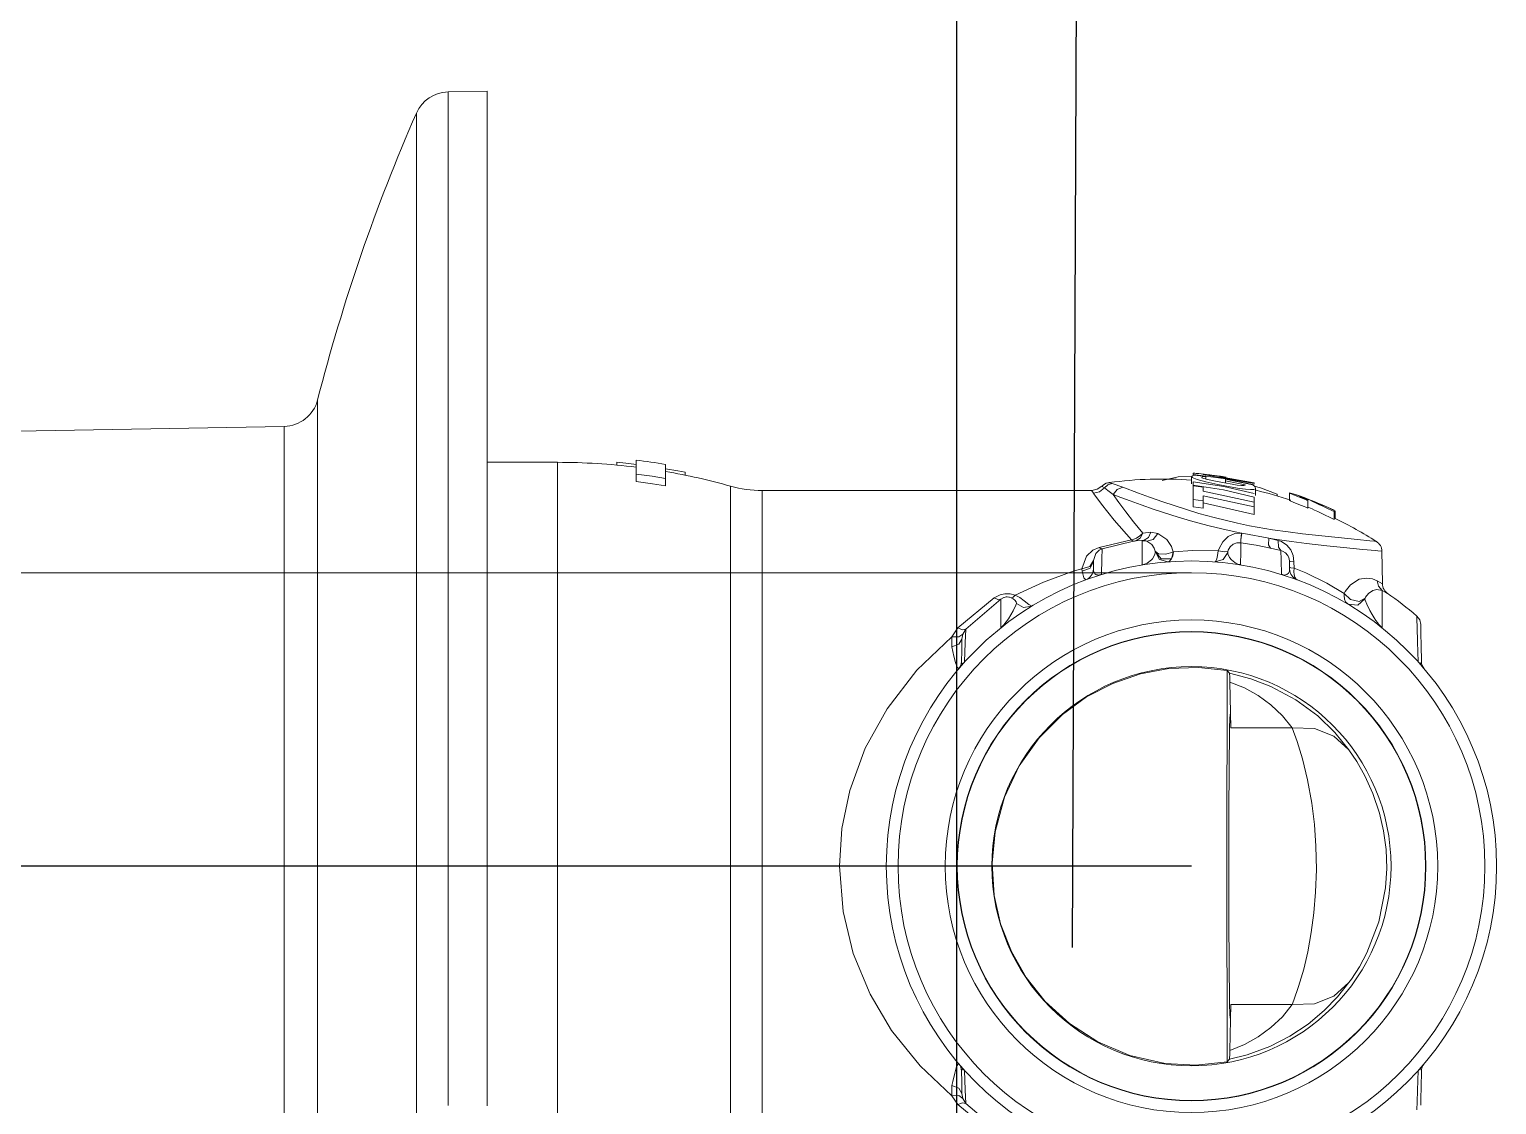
# Model space of a CAD drawing. Header units: millimetres. Extents: x 1573 to 2177, y 1587 to 1932.
# Drawn here: x 1937.59 to 1937.6837, y 1920.0691 to 1920.1378 of the extents above; entities that cross this region are included whole.
import ezdxf

# ---------------------------------------------------------------- set-up
doc = ezdxf.new("R2010")
doc.units = ezdxf.units.MM
doc.header["$LTSCALE"] = 0.03
for name, color, linetype in [('-HIDRO', 8, 'Continuous'), ('AF', 2, 'Continuous'), ('Prumadas_L', 1, 'Continuous')]:
    doc.layers.add(name, color=color, linetype=linetype)
doc.layers.add('TigreCad', color=2, linetype='Continuous', lineweight=13)

# ---------------------------------------------------------------- blocks, each defined once
blk = doc.blocks.new('27952097s')
at = {"layer": 'TigreCad', "linetype": 'Continuous'}
for p, q in [((18.73, 38.652), (18.508, 51.337)), ((-11.009, 38.652), (-9.365, 38.652)), ((-9.365, 38.652), (-7.618, 38.652)), ((-7.618, 38.652), (-5.788, 38.652)), ((-5.788, 38.652), (-3.894, 38.652)), ((-3.894, 38.652), (-1.958, 38.652)), ((-1.958, 38.652), (0, 38.652)), ((0, 38.652), (1.958, 38.652)), ((1.958, 38.652), (3.894, 38.652)), ((3.894, 38.652), (5.788, 38.652)), ((5.788, 38.652), (7.618, 38.652)), ((7.618, 38.652), (9.365, 38.652)), ((9.365, 38.652), (11.009, 38.652)), ((11.009, 38.652), (12.533, 38.652)), ((12.533, 38.652), (13.919, 38.652)), ((13.919, 38.652), (15.153, 38.652)), ((15.153, 38.652), (16.221, 38.652)), ((16.221, 38.652), (17.111, 38.652)), ((17.111, 38.652), (17.813, 38.652)), ((17.813, 38.652), (18.321, 38.652)), ((18.321, 38.652), (18.627, 38.652)), ((18.627, 38.652), (18.73, 38.652)), ((-8.745, 37.225), (-10.504, 37.225)), ((-6.897, 37.225), (-8.745, 37.225)), ((-4.977, 37.225), (-6.897, 37.225)), ((-3.007, 37.225), (-4.977, 37.225)), ((-1.006, 37.225), (-3.007, 37.225)), ((1.006, 37.225), (-1.006, 37.225)), ((3.007, 37.225), (1.006, 37.225)), ((4.977, 37.225), (3.007, 37.225)), ((6.897, 37.225), (4.977, 37.225)), ((8.745, 37.225), (6.897, 37.225)), ((10.504, 37.225), (8.745, 37.225)), ((12.155, 37.225), (10.504, 37.225)), ((13.681, 37.225), (12.155, 37.225)), ((15.067, 37.225), (13.681, 37.225)), ((16.298, 37.225), (15.067, 37.225)), ((17.362, 37.225), (16.298, 37.225)), ((18.248, 37.225), (17.362, 37.225)), ((18.947, 37.225), (18.248, 37.225)), ((19.451, 37.225), (18.947, 37.225)), ((19.755, 37.225), (19.451, 37.225)), ((19.857, 37.225), (19.755, 37.225)), ((-11.373, 33.018), (-8.923, 33.018)), ((-8.923, 33.018), (-6.415, 33.018)), ((-6.415, 33.018), (-3.866, 33.018)), ((-3.866, 33.018), (-1.291, 33.018)), ((-1.291, 33.018), (1.291, 33.018)), ((1.291, 33.018), (3.866, 33.018)), ((3.866, 33.018), (6.415, 33.018)), ((6.415, 33.018), (8.923, 33.018)), ((8.923, 33.018), (11.373, 33.018)), ((11.373, 33.018), (13.749, 33.018)), ((13.749, 33.018), (16.036, 33.018)), ((16.036, 33.018), (18.219, 33.018)), ((18.219, 33.018), (20.284, 33.018)), ((20.284, 33.018), (22.217, 33.018)), ((22.217, 33.018), (24.007, 33.018)), ((24.007, 33.018), (25.64, 33.018)), ((25.64, 33.018), (27.107, 33.018)), ((27.107, 33.018), (28.399, 33.018)), ((28.399, 33.018), (29.506, 33.018)), ((29.506, 33.018), (30.422, 33.018)), ((30.422, 33.018), (31.14, 33.018)), ((31.14, 33.018), (31.657, 33.018)), ((31.657, 33.018), (31.968, 33.018)), ((31.968, 33.018), (32.072, 33.018)), ((-7.697, 31.67), (-10.189, 31.67)), ((-5.158, 31.67), (-7.697, 31.67)), ((-2.587, 31.67), (-5.158, 31.67)), ((0, 31.67), (-2.587, 31.67)), ((2.587, 31.67), (0, 31.67)), ((5.158, 31.67), (2.587, 31.67)), ((7.697, 31.67), (5.158, 31.67)), ((10.189, 31.67), (7.697, 31.67)), ((12.617, 31.67), (10.189, 31.67)), ((14.968, 31.67), (12.617, 31.67)), ((17.227, 31.67), (14.968, 31.67)), ((19.38, 31.67), (17.227, 31.67)), ((21.413, 31.67), (19.38, 31.67)), ((23.314, 31.67), (21.413, 31.67)), ((25.071, 31.67), (23.314, 31.67)), ((26.674, 31.67), (25.071, 31.67)), ((28.112, 31.67), (26.674, 31.67)), ((29.377, 31.67), (28.112, 31.67)), ((30.461, 31.67), (29.377, 31.67)), ((31.357, 31.67), (30.461, 31.67)), ((32.06, 31.67), (31.357, 31.67)), ((32.565, 31.67), (32.06, 31.67)), ((32.869, 31.67), (32.565, 31.67)), ((32.971, 31.67), (32.869, 31.67)), ((33, 30), (32.971, 31.67)), ((-7.704, 30), (-10.198, 30)), ((-5.162, 30), (-7.704, 30)), ((-2.589, 30), (-5.162, 30)), ((0, 30), (-2.589, 30)), ((2.589, 30), (0, 30)), ((5.162, 30), (2.589, 30)), ((7.704, 30), (5.162, 30)), ((10.198, 30), (7.704, 30)), ((12.629, 30), (10.198, 30)), ((14.982, 30), (12.629, 30)), ((17.242, 30), (14.982, 30)), ((17.2, 27), (17.2, 30)), ((19.397, 30), (17.242, 30)), ((21.432, 30), (19.397, 30)), ((23.335, 30), (21.432, 30)), ((25.093, 30), (23.335, 30)), ((26.698, 30), (25.093, 30)), ((28.137, 30), (26.698, 30)), ((29.403, 30), (28.137, 30)), ((30.488, 30), (29.403, 30)), ((31.385, 30), (30.488, 30)), ((32.088, 30), (31.385, 30)), ((32.594, 30), (32.088, 30)), ((32.898, 30), (32.594, 30)), ((33, 30), (32.898, 30)), ((-10.724, 27), (-9.151, 27)), ((-9.151, 27), (-7.463, 27)), ((-7.463, 27), (-5.681, 27)), ((-5.681, 27), (-3.827, 27)), ((-3.827, 27), (-1.926, 27)), ((-1.926, 27), (0, 27)), ((0, 27), (1.926, 27)), ((1.926, 27), (3.827, 27)), ((3.827, 27), (5.681, 27)), ((5.681, 27), (7.463, 27)), ((7.463, 27), (9.151, 27)), ((9.151, 27), (10.724, 27)), ((10.724, 27), (12.162, 27)), ((12.162, 27), (13.448, 27)), ((13.448, 27), (14.564, 27)), ((14.564, 27), (15.497, 27)), ((15.497, 27), (16.235, 27)), ((16.235, 27), (16.769, 27)), ((16.769, 27), (17.092, 27)), ((17.092, 27), (17.2, 27)), ((17.083, 24.481), (17.204, 24.481)), ((17.204, 24.481), (17.151, 23.968)), ((17.151, 23.968), (17.114, 23.65)), ((16.289, 22.961), (16.387, 23.65)), ((16.387, 23.65), (16.7, 23.65)), ((16.7, 23.65), (16.606, 22.975)), ((17.146, 23.65), (16.7, 23.65)), ((17.296, 23.65), (17.146, 23.65)), ((16.196, 22.4), (16.289, 22.961)), ((16.606, 22.975), (16.511, 22.4)), ((16.196, 22.4), (16.511, 22.4)), ((16.511, 22.4), (16.962, 22.4)), ((16.835, 21.878), (16.774, 21.569)), ((16.93, 22.4), (16.835, 21.878)), ((16.962, 22.4), (17.113, 22.4)), ((16.654, 21.569), (16.774, 21.569)), ((-11.445, 19.633), (-10.092, 19.633)), ((-10.092, 19.633), (-8.611, 19.633)), ((-8.611, 19.633), (-7.023, 19.633)), ((-7.023, 19.633), (-5.346, 19.633)), ((-5.346, 19.633), (-3.602, 19.633)), ((-3.602, 19.633), (-1.812, 19.633)), ((-1.812, 19.633), (0, 19.633)), ((0, 19.633), (1.812, 19.633)), ((1.812, 19.633), (3.602, 19.633)), ((3.602, 19.633), (5.346, 19.633)), ((5.346, 19.633), (7.023, 19.633)), ((7.023, 19.633), (8.611, 19.633)), ((8.611, 19.633), (10.092, 19.633)), ((10.092, 19.633), (11.445, 19.633)), ((11.445, 19.633), (12.655, 19.633)), ((12.655, 19.633), (13.705, 19.633)), ((13.705, 19.633), (14.583, 19.633)), ((14.583, 19.633), (15.278, 19.633)), ((15.278, 19.633), (15.78, 19.633)), ((15.78, 19.633), (16.084, 19.633)), ((16.084, 19.633), (16.186, 19.633)), ((-9.555, 18.282), (-10.98, 18.282)), ((-8, 18.282), (-9.555, 18.282)), ((-6.337, 18.282), (-8, 18.282)), ((-4.589, 18.282), (-6.337, 18.282)), ((-2.778, 18.282), (-4.589, 18.282)), ((-0.93, 18.282), (-2.778, 18.282)), ((0.93, 18.282), (-0.93, 18.282)), ((2.778, 18.282), (0.93, 18.282)), ((4.589, 18.282), (2.778, 18.282)), ((6.337, 18.282), (4.589, 18.282)), ((8, 18.282), (6.337, 18.282)), ((9.555, 18.282), (8, 18.282)), ((10.98, 18.282), (9.555, 18.282)), ((12.257, 18.282), (10.98, 18.282)), ((13.368, 18.282), (12.257, 18.282)), ((14.298, 18.282), (13.368, 18.282)), ((15.035, 18.282), (14.298, 18.282)), ((15.569, 18.282), (15.035, 18.282)), ((15.892, 18.282), (15.569, 18.282)), ((16, 18.282), (15.892, 18.282)), ((16, 4.245), (16, 18.282)), ((-5.454, 13.687), (-3.719, 14.405)), ((-3.719, 14.405), (-1.929, 14.842)), ((-1.929, 14.842), (0, 15)), ((0, 15), (1.611, 14.89)), ((1.611, 14.89), (3.222, 14.556)), ((3.222, 14.556), (5.022, 13.895)), ((5.022, 13.895), (6.708, 12.964)), ((-6.991, 12.773), (-5.454, 13.687)), ((-8.494, 11.562), (-6.991, 12.773)), ((6.708, 12.964), (8.343, 11.701)), ((-9.773, 10.204), (-8.494, 11.562)), ((8.343, 11.701), (9.773, 10.204)), ((-10.15, 9.95), (-9.773, 10.204)), ((-9.773, 10.204), (-9.388, 10.213)), ((-9.773, 10.204), (-9.766, 9.913)), ((-9.451, 9.903), (-9.339, 10.205)), ((-9.388, 10.213), (-9.339, 10.205)), ((-9.339, 10.205), (-9.17, 10.17)), ((-9.17, 10.17), (-8.808, 10.086)), ((-8.808, 10.086), (-8.534, 10.005)), ((-8.534, 10.005), (-8.402, 9.931)), ((8.482, 9.984), (8.669, 10.048)), ((8.669, 10.048), (8.945, 10.12)), ((8.945, 10.12), (9.339, 10.205)), ((9.339, 10.205), (9.773, 10.204)), ((9.451, 9.903), (9.339, 10.205)), ((9.766, 9.913), (9.773, 10.204)), ((9.773, 10.204), (10.15, 9.95)), ((-11.423, 8.406), (-10.15, 9.95)), ((-10.097, 9.614), (-11.368, 8.124)), ((-10.15, 9.95), (-10.073, 9.757)), ((-10.073, 9.757), (-10.097, 9.614)), ((-9.888, 9.742), (-10.097, 9.614)), ((-9.52, 9.634), (-10.097, 9.614)), ((-9.766, 9.913), (-9.888, 9.742)), ((-9.672, 9.78), (-9.888, 9.742)), ((-9.672, 9.78), (-9.451, 9.903)), ((-9.672, 9.78), (-9.17, 9.789)), ((-8.702, 9.663), (-9.52, 9.634)), ((-9.17, 9.789), (-8.722, 9.797)), ((-8.693, 9.796), (-8.722, 9.797)), ((-8.705, 9.656), (-8.71, 9.651)), ((-8.702, 9.663), (-8.705, 9.656)), ((-8.702, 9.663), (-8.693, 9.671)), ((-8.625, 9.758), (-8.693, 9.796)), ((-8.693, 9.671), (-8.686, 9.677)), ((-8.686, 9.677), (-8.678, 9.684)), ((-8.678, 9.684), (-8.671, 9.691)), ((-8.671, 9.691), (-8.656, 9.706)), ((-8.656, 9.706), (-8.64, 9.725)), ((-8.64, 9.725), (-8.625, 9.758)), ((-8.402, 9.931), (-8.407, 9.915)), ((8.407, 9.915), (8.482, 9.984)), ((8.631, 9.777), (8.625, 9.764)), ((8.625, 9.764), (8.627, 9.75)), ((8.627, 9.75), (8.635, 9.733)), ((8.722, 9.797), (8.631, 9.777)), ((8.635, 9.733), (8.651, 9.712)), ((8.651, 9.712), (8.663, 9.699)), ((8.663, 9.699), (8.67, 9.691)), ((8.67, 9.691), (8.68, 9.682)), ((8.68, 9.682), (8.688, 9.675)), ((8.688, 9.675), (8.698, 9.666)), ((8.698, 9.666), (8.702, 9.663)), ((9.518, 9.634), (8.702, 9.663)), ((8.705, 9.656), (8.702, 9.663)), ((8.71, 9.651), (8.705, 9.656)), ((8.722, 9.797), (9.168, 9.789)), ((9.168, 9.789), (9.672, 9.78)), ((9.672, 9.78), (9.451, 9.903)), ((10.097, 9.614), (9.518, 9.634)), ((9.888, 9.742), (9.672, 9.78)), ((9.888, 9.742), (9.766, 9.913)), ((10.097, 9.614), (9.888, 9.742)), ((10.073, 9.757), (10.15, 9.95)), ((10.097, 9.614), (10.073, 9.757)), ((11.368, 8.124), (10.097, 9.614)), ((10.15, 9.95), (11.423, 8.406)), ((-2.457, 8.128), (-3.633, 7.673)), ((-1.247, 8.401), (-2.457, 8.128)), ((0.133, 8.492), (-1.247, 8.401)), ((1.465, 8.365), (0.133, 8.492)), ((2.947, 7.963), (1.465, 8.365)), ((11.423, 8.406), (11.354, 8.25)), ((11.354, 8.25), (11.368, 8.124)), ((11.423, 8.406), (11.553, 8.154)), ((11.553, 8.154), (11.599, 7.949)), ((-3.633, 7.673), (-4.741, 7.039)), ((4.27, 7.336), (2.947, 7.963)), ((10.155, 8.122), (10.924, 8.123)), ((10.156, 8.116), (10.155, 8.122)), ((10.155, 8.122), (10.169, 8.105)), ((10.159, 8.112), (10.156, 8.116)), ((10.169, 8.105), (10.176, 8.098)), ((10.176, 8.098), (10.207, 8.066)), ((10.207, 8.066), (10.287, 7.993)), ((10.287, 7.993), (10.542, 7.8)), ((10.542, 7.8), (10.883, 7.595)), ((10.883, 7.595), (11.12, 7.481)), ((10.924, 8.123), (11.368, 8.124)), ((11.255, 7.472), (11.335, 7.53)), ((11.335, 7.53), (11.394, 7.598)), ((11.44, 7.998), (11.368, 8.124)), ((11.394, 7.598), (11.435, 7.674)), ((11.435, 7.674), (11.46, 7.754)), ((11.457, 7.596), (11.435, 7.674)), ((11.544, 7.506), (11.437, 7.314)), ((11.448, 7.976), (11.44, 7.998)), ((11.466, 7.896), (11.448, 7.976)), ((11.544, 7.506), (11.457, 7.596)), ((11.46, 7.754), (11.465, 7.781)), ((11.465, 7.781), (11.469, 7.847)), ((11.469, 7.847), (11.466, 7.896)), ((11.597, 7.72), (11.544, 7.506)), ((11.544, 7.506), (12.098, 6.306)), ((11.599, 7.949), (11.597, 7.72)), ((-4.741, 7.039), (-5.755, 6.233)), ((5.462, 6.493), (4.27, 7.336)), ((11.011, 7.149), (11.188, 7.453)), ((11.077, 6.804), (11.011, 7.149)), ((11.146, 6.934), (11.077, 6.804)), ((11.12, 7.481), (11.188, 7.453)), ((11.302, 7.125), (11.146, 6.934)), ((11.188, 7.453), (11.255, 7.472)), ((11.437, 7.314), (11.302, 7.125)), ((6.461, 5.494), (5.462, 6.493)), ((12.098, 6.306), (12.56, 5.033)), ((-5.755, 6.233), (-6.699, 5.2)), ((-6.699, 5.2), (-7.481, 3.986)), ((7.207, 4.466), (6.461, 5.494)), ((12.56, 5.033), (12.671, 4.668)), ((7.783, 3.354), (7.207, 4.466)), ((12.195, 4.505), (12.283, 4.579)), ((12.283, 4.579), (12.562, 4.652)), ((12.562, 4.652), (12.671, 4.668)), ((12.687, 4.314), (12.562, 4.652)), ((12.671, 4.668), (13.2, 4.469)), ((12.765, 4.329), (12.671, 4.668)), ((13.2, 4.469), (13.458, 4.198)), ((-7.481, 3.986), (-8.055, 2.632)), ((12.405, 4.009), (12.402, 3.979)), ((12.402, 3.979), (12.402, 3.952)), ((12.402, 3.952), (12.406, 3.916)), ((12.413, 4.043), (12.405, 4.009)), ((12.406, 3.916), (12.41, 3.889)), ((12.41, 3.889), (12.416, 3.866)), ((12.429, 4.078), (12.413, 4.043)), ((12.416, 3.866), (12.419, 3.856)), ((12.419, 3.856), (12.421, 3.846)), ((12.421, 3.846), (12.424, 3.836)), ((12.424, 3.836), (12.426, 3.832)), ((12.426, 3.832), (12.424, 3.828)), ((12.424, 3.828), (12.424, 3.826)), ((13.088, 3.814), (12.426, 3.832)), ((12.456, 4.115), (12.429, 4.078)), ((12.502, 4.148), (12.456, 4.115)), ((12.574, 4.172), (12.502, 4.148)), ((12.655, 4.178), (12.574, 4.172)), ((12.655, 4.178), (12.971, 4.173)), ((12.971, 4.173), (12.687, 4.314)), ((13.018, 4.17), (12.765, 4.329)), ((13.018, 4.17), (12.971, 4.173)), ((13.311, 4.07), (13.018, 4.17)), ((13.52, 3.802), (13.088, 3.814)), ((13.453, 3.935), (13.311, 4.07)), ((13.52, 3.802), (13.453, 3.935)), ((13.458, 4.198), (13.578, 3.933)), ((13.53, 3.865), (13.52, 3.802)), ((13.839, 2.47), (13.52, 3.802)), ((13.578, 3.933), (13.53, 3.865)), ((13.578, 3.933), (13.897, 2.555)), ((14.737, 3.298), (15.423, 3.838)), ((15.423, 3.838), (15.861, 4.159)), ((15.861, 4.159), (15.881, 4.173)), ((15.881, 4.173), (15.989, 4.246)), ((15.881, 4.173), (15.942, 3.915)), ((15.942, 3.915), (16.108, 3.707)), ((15.989, 4.246), (15.987, 4.245)), ((16, 4.243), (16.051, 4.01)), ((16.051, 4.01), (16.189, 3.816)), ((16.108, 3.707), (16.174, 3.803)), ((16.174, 3.803), (16.176, 3.806)), ((16.231, 3.764), (16.181, 3.811)), ((16.271, 3.71), (16.231, 3.764)), ((8.189, 2.175), (7.783, 3.354)), ((13.897, 2.555), (14.737, 3.298)), ((15.83, 3.329), (15.495, 3.094)), ((15.709, 3.014), (15.83, 3.329)), ((15.83, 3.329), (16.006, 3.56)), ((16.044, 3.17), (15.83, 3.329)), ((16.006, 3.56), (16.108, 3.707)), ((16.147, 2.929), (16.044, 3.17)), ((16.108, 3.707), (16.235, 3.562)), ((16.297, 3.381), (16.147, 2.929)), ((16.235, 3.562), (16.297, 3.381)), ((16.307, 3.638), (16.271, 3.71)), ((16.328, 3.501), (16.297, 3.381)), ((16.329, 3.56), (16.307, 3.638)), ((16.332, 3.514), (16.328, 3.501)), ((16.332, 3.53), (16.329, 3.56)), ((16.332, 3.499), (16.332, 3.53)), ((-8.055, 2.632), (-8.398, 1.123)), ((13.853, 2.511), (13.839, 2.47)), ((13.897, 2.555), (13.853, 2.511)), ((13.897, 2.555), (13.925, 2.457)), ((15.085, 2.795), (14.66, 2.468)), ((15.495, 3.094), (15.085, 2.795)), ((15.389, 2.144), (15.56, 2.615)), ((15.56, 2.615), (15.709, 3.014)), ((16.147, 2.929), (15.893, 2.261)), ((8.417, 0.969), (8.189, 2.175)), ((12.833, 2.094), (12.831, 2.092)), ((12.831, 2.092), (12.831, 2.09)), ((12.833, 2.094), (13.468, 2.102)), ((12.833, 2.094), (12.836, 2.082)), ((12.836, 2.082), (12.838, 2.07)), ((12.838, 2.07), (12.844, 2.043)), ((12.844, 2.043), (12.859, 1.994)), ((12.859, 1.994), (12.903, 1.891)), ((12.903, 1.891), (13.042, 1.706)), ((13.468, 2.102), (13.86, 2.107)), ((13.706, 1.69), (13.847, 1.899)), ((13.842, 2.453), (13.839, 2.47)), ((13.845, 2.431), (13.842, 2.453)), ((13.85, 2.399), (13.845, 2.431)), ((13.847, 1.899), (13.89, 2.012)), ((13.847, 1.899), (13.864, 2.002)), ((13.908, 1.633), (13.847, 1.899)), ((13.854, 2.364), (13.85, 2.399)), ((13.964, 2.181), (13.854, 2.364)), ((13.89, 2.012), (13.854, 2.364)), ((13.864, 2.002), (13.86, 2.107)), ((13.86, 2.107), (13.875, 2.074)), ((13.875, 2.074), (13.89, 2.012)), ((13.999, 1.833), (13.89, 2.012)), ((13.925, 2.457), (13.973, 2.346)), ((14.185, 2.074), (13.964, 2.181)), ((13.973, 2.346), (14.064, 2.203)), ((14.064, 2.203), (14.185, 2.074)), ((14.66, 2.468), (14.185, 2.074)), ((14.185, 2.074), (14.226, 1.729)), ((15.195, 1.586), (15.389, 2.144)), ((15.893, 2.261), (15.721, 1.793)), ((13.069, 1.356), (12.961, 1.005)), ((13.042, 1.706), (13.089, 1.666)), ((13.387, 1.539), (13.069, 1.356)), ((13.087, 0.855), (13.094, 1.293)), ((13.089, 1.666), (13.245, 1.574)), ((13.094, 1.293), (13.398, 1.54)), ((13.245, 1.574), (13.387, 1.539)), ((13.293, 1.104), (13.309, 1.402)), ((13.309, 1.402), (13.423, 1.544)), ((13.387, 1.539), (13.389, 1.539)), ((13.389, 1.539), (13.398, 1.54)), ((13.398, 1.54), (13.412, 1.542)), ((13.412, 1.542), (13.423, 1.544)), ((13.423, 1.544), (13.544, 1.583)), ((13.544, 1.583), (13.706, 1.69)), ((14.172, 1.43), (13.908, 1.633)), ((14.172, 1.43), (13.918, 1.044)), ((14.226, 1.729), (13.999, 1.833)), ((14.226, 1.729), (14.172, 1.43)), ((14.868, 0.573), (15.195, 1.586)), ((15.721, 1.793), (15.519, 1.222)), ((-8.398, 1.123), (-8.47, -0.183)), ((8.466, -0.302), (8.417, 0.969)), ((12.981, 0.945), (12.961, 1.005)), ((13.087, 0.855), (12.981, 0.945)), ((13.22, 0.795), (13.087, 0.855)), ((13.247, 0.802), (13.087, 0.855)), ((13.383, 0.762), (13.22, 0.795)), ((13.381, 0.784), (13.247, 0.802)), ((13.381, 0.784), (13.293, 1.104)), ((13.614, 0.851), (13.381, 0.784)), ((13.381, 0.784), (13.383, 0.762)), ((13.383, 0.762), (13.44, -0.049)), ((13.918, 1.044), (13.614, 0.851)), ((15.519, 1.222), (15.2, 0.254)), ((16.583, 0.567), (16.431, 1.249)), ((14.681, -0.064), (14.868, 0.573)), ((15.2, 0.254), (15.026, -0.318)), ((16.59, -0.001), (16.583, 0.567)), ((-8.47, -0.183), (-8.334, -1.527)), ((8.334, -1.527), (8.466, -0.302)), ((13.44, -0.049), (13.427, -1.144)), ((14.496, -0.753), (14.681, -0.064)), ((15.026, -0.318), (14.844, -0.971)), ((14.979, -2.666), (15.469, -0.497)), ((15.245, -0.497), (15.309, -0.066)), ((15.245, -0.497), (15.558, -0.497)), ((15.78, -0.497), (15.298, -2.666)), ((15.309, -0.066), (15.621, -0.066)), ((15.5, -2.666), (15.967, -0.497)), ((15.621, -0.066), (15.558, -0.497)), ((15.558, -0.497), (15.672, -0.497)), ((15.933, -0.066), (15.621, -0.066)), ((15.672, -0.497), (15.78, -0.497)), ((16.195, -0.066), (15.933, -0.066)), ((15.967, -0.497), (16.056, -0.497)), ((16.227, -0.066), (16.027, -1.371)), ((16.056, -0.497), (16.14, -0.497)), ((16.14, -0.497), (16.195, -0.066)), ((16.169, -1.379), (16.363, -0.066)), ((16.195, -0.066), (16.227, -0.066)), ((16.298, -0.066), (16.227, -0.066)), ((16.368, -0.611), (16.257, -1.122)), ((16.587, -0.001), (16.285, -0.001)), ((16.297, -2.666), (16.676, -0.498)), ((16.363, -0.066), (16.298, -0.066)), ((16.465, -0.237), (16.368, -0.611)), ((16.506, -0.528), (16.464, -0.688)), ((16.547, -0.034), (16.465, -0.237)), ((16.484, -0.609), (16.603, -0.609)), ((16.542, -0.444), (16.506, -0.528)), ((16.682, -0.066), (16.516, -1.37)), ((16.577, -0.455), (16.542, -0.444)), ((16.63, -0.028), (16.547, -0.034)), ((16.603, -0.609), (16.577, -0.455)), ((16.603, -0.609), (16.656, -0.109)), ((16.656, -0.109), (16.63, -0.028)), ((16.68, -0.624), (16.672, -0.701)), ((16.676, -0.498), (16.68, -0.496)), ((16.68, -0.496), (16.685, -0.498)), ((16.685, -0.574), (16.68, -0.624)), ((16.716, -0.066), (16.682, -0.066)), ((16.685, -0.498), (16.689, -0.505)), ((16.688, -0.544), (16.685, -0.574)), ((16.689, -0.522), (16.688, -0.544)), ((16.689, -0.505), (16.689, -0.522)), ((16.734, -0.066), (16.716, -0.066)), ((16.727, -0.196), (16.732, -0.146)), ((16.732, -0.146), (16.735, -0.1)), ((16.735, -0.1), (16.734, -0.066)), ((12.961, -1.012), (12.992, -1.044)), ((13.061, -1.354), (12.961, -1.012)), ((12.992, -1.044), (13.088, -1.079)), ((13.088, -1.079), (13.234, -1.113)), ((13.234, -1.113), (13.427, -1.144)), ((13.382, -1.426), (13.427, -1.144)), ((13.427, -1.144), (13.531, -1.177)), ((13.531, -1.177), (13.818, -1.334)), ((14.362, -1.299), (14.496, -0.753)), ((14.844, -0.971), (14.605, -1.963)), ((16.257, -1.122), (16.155, -1.649)), ((16.394, -1.017), (16.32, -1.412)), ((16.582, -1.24), (16.329, -2.666)), ((16.464, -0.688), (16.394, -1.017)), ((16.568, -1.479), (16.608, -1.24)), ((16.592, -1.225), (16.582, -1.24)), ((16.599, -1.197), (16.592, -1.225)), ((16.618, -1.096), (16.599, -1.197)), ((16.608, -1.24), (16.629, -1.088)), ((16.644, -0.92), (16.618, -1.096)), ((16.662, -0.781), (16.644, -0.92)), ((16.672, -0.701), (16.662, -0.781)), ((-6.79, -1.52), (-8.334, -1.527)), ((-8.222, -1.62), (-8.334, -1.527)), ((-8.035, -2.369), (-8.222, -1.62)), ((-8.222, -1.62), (-8.167, -1.625)), ((-8.167, -1.625), (-8.017, -1.63)), ((-8.017, -1.63), (-7.841, -1.634)), ((-7.841, -1.634), (-7.594, -2.257)), ((-7.841, -1.634), (-5.891, -1.671)), ((-5.165, -1.514), (-6.79, -1.52)), ((-6.279, -1.632), (-6.475, -1.642)), ((-6.475, -1.642), (-6.475, -1.652)), ((-6.475, -1.652), (-6.279, -1.661)), ((-5.891, -1.623), (-6.279, -1.632)), ((-6.279, -1.661), (-5.891, -1.671)), ((-5.324, -1.614), (-5.891, -1.623)), ((-5.891, -1.671), (-5.891, -4.296)), ((-4.596, -1.607), (-5.324, -1.614)), ((-3.478, -1.51), (-5.165, -1.514)), ((-3.728, -1.6), (-4.596, -1.607)), ((-2.747, -1.595), (-3.728, -1.6)), ((-1.75, -1.508), (-3.478, -1.51)), ((-1.682, -1.592), (-2.747, -1.595)), ((0, -1.507), (-1.75, -1.508)), ((-0.567, -1.59), (-1.682, -1.592)), ((0.567, -1.59), (-0.567, -1.59)), ((1.75, -1.508), (0, -1.507)), ((1.682, -1.592), (0.567, -1.59)), ((2.747, -1.595), (1.682, -1.592)), ((3.478, -1.51), (1.75, -1.508)), ((3.728, -1.6), (2.747, -1.595)), ((5.165, -1.514), (3.478, -1.51)), ((4.596, -1.607), (3.728, -1.6)), ((5.324, -1.614), (4.596, -1.607)), ((6.79, -1.52), (5.165, -1.514)), ((5.891, -1.623), (5.324, -1.614)), ((6.279, -1.632), (5.891, -1.623)), ((7.841, -1.634), (5.891, -1.671)), ((5.891, -1.671), (6.279, -1.661)), ((5.891, -1.671), (5.891, -4.296)), ((6.475, -1.642), (6.279, -1.632)), ((6.279, -1.661), (6.475, -1.652)), ((6.475, -1.652), (6.475, -1.642)), ((8.334, -1.527), (6.79, -1.52)), ((7.594, -2.257), (7.841, -1.634)), ((7.841, -1.634), (8.069, -1.629)), ((8.222, -1.62), (7.986, -2.53)), ((8.069, -1.629), (8.201, -1.623)), ((8.201, -1.623), (8.222, -1.62)), ((8.222, -1.62), (8.334, -1.527)), ((12.93, -1.844), (12.903, -1.892)), ((13.047, -1.702), (12.93, -1.844)), ((13.145, -1.625), (13.047, -1.702)), ((13.364, -1.542), (13.061, -1.354)), ((13.302, -1.555), (13.145, -1.625)), ((13.364, -1.542), (13.302, -1.555)), ((13.367, -1.542), (13.364, -1.542)), ((13.376, -1.544), (13.367, -1.542)), ((13.389, -1.546), (13.376, -1.544)), ((13.405, -1.55), (13.382, -1.426)), ((13.393, -1.547), (13.389, -1.546)), ((13.405, -1.55), (13.393, -1.547)), ((13.458, -1.568), (13.405, -1.55)), ((13.602, -1.652), (13.458, -1.568)), ((13.711, -1.781), (13.602, -1.652)), ((13.771, -1.938), (13.711, -1.781)), ((13.818, -1.334), (14.039, -1.566)), ((14.039, -1.566), (14.164, -1.846)), ((14.164, -1.846), (14.181, -2.13)), ((14.181, -2.13), (14.235, -1.867)), ((14.235, -1.867), (14.362, -1.299)), ((16.027, -1.371), (15.723, -2.666)), ((15.875, -2.666), (16.169, -1.379)), ((16.155, -1.649), (16.089, -2.039)), ((16.264, -1.732), (16.232, -1.943)), ((16.235, -2.612), (16.478, -1.454)), ((16.409, -1.454), (16.238, -2.288)), ((16.516, -1.37), (16.247, -2.666)), ((16.32, -1.412), (16.264, -1.732)), ((16.312, -1.454), (16.409, -1.454)), ((16.446, -1.454), (16.409, -1.454)), ((16.478, -1.454), (16.446, -1.454)), ((-7.676, -3.345), (-8.035, -2.369)), ((-7.594, -2.257), (-7.269, -2.844)), ((7.269, -2.844), (7.594, -2.257)), ((12.831, -2.09), (12.831, -2.092)), ((12.831, -2.092), (12.833, -2.094)), ((12.835, -2.085), (12.833, -2.094)), ((13.403, -2.101), (12.833, -2.094)), ((12.837, -2.073), (12.835, -2.085)), ((12.841, -2.055), (12.837, -2.073)), ((12.845, -2.04), (12.841, -2.055)), ((12.853, -2.014), (12.845, -2.04)), ((12.868, -1.969), (12.853, -2.014)), ((12.883, -1.934), (12.868, -1.969)), ((12.903, -1.892), (12.883, -1.934)), ((13.776, -2.106), (13.403, -2.101)), ((13.669, -2.756), (13.776, -2.106)), ((13.777, -2.099), (13.771, -1.938)), ((13.776, -2.106), (13.777, -2.099)), ((13.776, -2.106), (13.899, -2.109)), ((13.777, -2.099), (13.9, -2.101)), ((13.899, -2.109), (14.179, -2.142)), ((13.9, -2.101), (14.181, -2.13)), ((14.163, -2.236), (13.97, -3.29)), ((14.179, -2.142), (14.163, -2.236)), ((14.181, -2.13), (14.179, -2.142)), ((14.5, -2.47), (14.33, -3.458)), ((14.605, -1.963), (14.5, -2.47)), ((16.053, -2.298), (16.036, -2.509)), ((16.089, -2.039), (16.053, -2.298)), ((16.212, -2.126), (16.209, -2.236)), ((16.209, -2.236), (16.222, -2.293)), ((16.232, -1.943), (16.212, -2.126)), ((16.222, -2.293), (16.238, -2.288)), ((16.224, -2.288), (16.238, -2.288)), ((-7.269, -2.844), (-6.873, -3.386)), ((6.873, -3.386), (7.269, -2.844)), ((7.986, -2.53), (7.658, -3.385)), ((13.548, -3.363), (13.669, -2.756)), ((14.979, -2.666), (15.298, -2.666)), ((15.298, -2.666), (15.402, -2.666)), ((15.402, -2.666), (15.5, -2.666)), ((15.5, -2.666), (15.723, -2.666)), ((15.786, -2.73), (16.096, -2.73)), ((15.85, -3.656), (16.117, -2.946)), ((16.036, -2.509), (16.04, -2.651)), ((16.04, -2.651), (16.075, -2.727)), ((16.075, -2.727), (16.152, -2.711)), ((16.117, -2.946), (16.19, -2.666)), ((16.152, -2.711), (16.235, -2.612)), ((16.297, -2.666), (16.329, -2.666)), ((-7.242, -4.192), (-7.676, -3.345)), ((-6.873, -3.386), (-6.411, -3.872)), ((6.411, -3.872), (6.873, -3.386)), ((7.658, -3.385), (7.083, -4.452)), ((13.446, -3.804), (13.548, -3.363)), ((13.446, -3.804), (13.592, -3.705)), ((13.548, -3.363), (13.688, -3.286)), ((13.592, -3.705), (13.872, -3.699)), ((13.688, -3.286), (13.97, -3.29)), ((13.872, -3.699), (13.826, -3.832)), ((13.827, -4.256), (13.931, -3.539)), ((13.97, -3.29), (13.872, -3.699)), ((13.931, -3.539), (13.97, -3.29)), ((14.33, -3.458), (14.235, -4.121)), ((15.765, -3.656), (15.85, -3.656)), ((-6.72, -4.976), (-7.242, -4.192)), ((-6.411, -3.872), (-5.891, -4.296)), ((-5.862, -5.234), (-5.891, -4.296)), ((-5.891, -4.296), (-5.71, -4.365)), ((-5.71, -4.365), (-5.125, -4.565)), ((5.307, -4.506), (5.891, -4.296)), ((5.862, -5.234), (5.891, -4.296)), ((5.891, -4.296), (6.411, -3.872)), ((12.416, -4.368), (12.312, -4.398)), ((12.408, -3.901), (12.402, -3.953)), ((12.402, -3.953), (12.418, -4.056)), ((12.414, -3.873), (12.408, -3.901)), ((12.417, -3.861), (12.414, -3.873)), ((12.549, -4.358), (12.416, -4.368)), ((12.419, -3.853), (12.417, -3.861)), ((12.418, -4.056), (12.486, -4.139)), ((12.423, -3.842), (12.419, -3.853)), ((12.426, -3.832), (12.423, -3.842)), ((12.424, -3.826), (12.424, -3.828)), ((12.424, -3.828), (12.426, -3.832)), ((12.426, -3.832), (13.054, -3.815)), ((12.486, -4.139), (12.563, -4.17)), ((12.697, -4.37), (12.488, -4.87)), ((12.697, -4.37), (12.549, -4.358)), ((12.563, -4.17), (12.655, -4.178)), ((12.99, -4.172), (12.655, -4.178)), ((12.697, -4.37), (12.711, -4.228)), ((12.956, -4.367), (12.697, -4.37)), ((12.711, -4.228), (12.731, -4.177)), ((12.956, -4.367), (12.97, -4.224)), ((13.228, -4.329), (12.956, -4.367)), ((12.97, -4.224), (12.99, -4.172)), ((12.99, -4.172), (13.092, -4.16)), ((13.054, -3.815), (13.446, -3.804)), ((13.092, -4.16), (13.127, -4.151)), ((13.127, -4.151), (13.226, -4.108)), ((13.226, -4.108), (13.248, -4.094)), ((13.471, -4.226), (13.228, -4.329)), ((13.248, -4.094), (13.347, -4.006)), ((13.347, -4.006), (13.424, -3.877)), ((13.424, -3.877), (13.446, -3.804)), ((13.671, -4.065), (13.471, -4.226)), ((13.826, -3.832), (13.671, -4.065)), ((13.744, -4.902), (13.827, -4.256)), ((14.235, -4.121), (14.157, -4.734)), ((15.502, -4.335), (15.436, -4.499)), ((15.549, -4.228), (15.502, -4.335)), ((15.579, -4.179), (15.549, -4.228)), ((15.895, -4.179), (15.579, -4.179)), ((15.579, -4.18), (15.579, -4.179)), ((15.757, -4.493), (15.825, -4.323)), ((15.804, -4.501), (15.861, -4.332)), ((15.863, -4.315), (15.813, -4.468)), ((15.825, -4.323), (15.868, -4.224)), ((15.861, -4.332), (15.886, -4.234)), ((15.888, -4.232), (15.863, -4.315)), ((15.868, -4.224), (15.895, -4.181)), ((-6.15, -5.655), (-6.72, -4.976)), ((-5.125, -4.565), (-4.381, -4.78)), ((-4.381, -4.78), (-3.649, -4.952)), ((-3.649, -4.952), (-2.82, -5.105)), ((2.688, -5.125), (3.68, -4.946)), ((3.68, -4.946), (4.58, -4.727)), ((4.58, -4.727), (5.307, -4.506)), ((7.083, -4.452), (6.398, -5.377)), ((12.488, -4.87), (12.051, -5.762)), ((12.234, -4.447), (12.195, -4.505)), ((12.312, -4.398), (12.234, -4.447)), ((13.646, -5.765), (13.744, -4.902)), ((14.157, -4.734), (14.064, -5.56)), ((15.293, -4.865), (15.255, -4.964)), ((15.255, -4.964), (15.577, -4.964)), ((15.297, -4.964), (15.28, -5.005)), ((15.316, -4.807), (15.293, -4.865)), ((15.36, -4.694), (15.316, -4.807)), ((15.436, -4.499), (15.36, -4.694)), ((15.573, -5.12), (15.727, -4.717)), ((15.577, -4.964), (15.595, -4.917)), ((15.591, -4.964), (15.577, -4.964)), ((15.583, -5.051), (15.641, -4.91)), ((15.604, -4.964), (15.591, -4.964)), ((15.595, -4.917), (15.6, -4.905)), ((15.6, -4.905), (15.618, -4.858)), ((15.605, -4.961), (15.604, -4.964)), ((15.613, -4.939), (15.605, -4.961)), ((15.668, -4.87), (15.607, -5.026)), ((15.615, -4.934), (15.613, -4.939)), ((15.616, -4.933), (15.615, -4.934)), ((15.62, -4.921), (15.616, -4.932)), ((15.616, -4.932), (15.616, -4.933)), ((15.618, -4.858), (15.689, -4.67)), ((15.679, -4.767), (15.62, -4.921)), ((15.641, -4.91), (15.664, -4.853)), ((15.664, -4.853), (15.694, -4.771)), ((15.753, -4.64), (15.668, -4.87)), ((15.709, -4.689), (15.679, -4.767)), ((15.689, -4.67), (15.757, -4.493)), ((15.694, -4.771), (15.723, -4.691)), ((15.729, -4.641), (15.709, -4.689)), ((15.723, -4.691), (15.738, -4.645)), ((15.727, -4.717), (15.804, -4.501)), ((15.742, -4.613), (15.729, -4.641)), ((15.738, -4.645), (15.747, -4.616)), ((15.748, -4.604), (15.742, -4.613)), ((15.747, -4.616), (15.748, -4.604)), ((15.813, -4.468), (15.753, -4.64)), ((-5.538, -6.069), (-5.862, -5.234)), ((-2.82, -5.105), (-1.989, -5.215)), ((-1.989, -5.215), (-1.097, -5.29)), ((-1.097, -5.29), (-0.138, -5.322)), ((-0.138, -5.322), (0.849, -5.303)), ((0.849, -5.303), (1.779, -5.237)), ((1.779, -5.237), (2.688, -5.125)), ((5.538, -6.069), (5.862, -5.234)), ((6.398, -5.377), (5.7, -6.101)), ((14.064, -5.56), (13.992, -6.255)), ((15.101, -5.389), (14.964, -5.669)), ((15.169, -5.247), (15.101, -5.389)), ((15.223, -5.135), (15.169, -5.247)), ((15.28, -5.005), (15.223, -5.135)), ((15.234, -5.791), (15.327, -5.595)), ((15.266, -5.847), (15.376, -5.597)), ((15.327, -5.595), (15.409, -5.425)), ((15.366, -5.616), (15.342, -5.671)), ((15.429, -5.439), (15.345, -5.616)), ((15.345, -5.616), (15.358, -5.616)), ((15.358, -5.616), (15.366, -5.616)), ((15.376, -5.597), (15.573, -5.12)), ((15.409, -5.425), (15.476, -5.286)), ((15.468, -5.354), (15.429, -5.439)), ((15.478, -5.334), (15.468, -5.354)), ((15.476, -5.286), (15.535, -5.159)), ((15.48, -5.328), (15.478, -5.334)), ((15.481, -5.326), (15.48, -5.328)), ((15.491, -5.304), (15.481, -5.326)), ((15.511, -5.259), (15.491, -5.304)), ((15.554, -5.157), (15.511, -5.259)), ((15.535, -5.159), (15.583, -5.051)), ((15.607, -5.026), (15.554, -5.157)), ((-5.564, -6.223), (-6.15, -5.655)), ((-4.954, -6.71), (-5.564, -6.223)), ((-4.954, -6.71), (-5.538, -6.069)), ((4.954, -6.71), (5.538, -6.069)), ((5.7, -6.101), (4.954, -6.71)), ((12.051, -5.762), (11.616, -6.507)), ((13.574, -6.471), (13.646, -5.765)), ((14.807, -5.995), (14.767, -6.079)), ((14.767, -6.079), (15.1, -6.079)), ((14.805, -6.126), (15.128, -6.126)), ((14.847, -5.912), (14.807, -5.995)), ((14.964, -5.669), (14.847, -5.912)), ((15.1, -6.079), (15.145, -5.982)), ((15.139, -6.079), (15.1, -6.079)), ((15.158, -6.079), (15.139, -6.079)), ((15.145, -5.982), (15.234, -5.791)), ((15.342, -5.671), (15.158, -6.079)), ((15.178, -6.034), (15.197, -5.995)), ((15.197, -5.995), (15.266, -5.847)), ((-4.802, -6.817), (-4.954, -6.71)), ((-4.278, -7.152), (-4.802, -6.817)), ((4.954, -6.71), (4.46, -7.042)), ((11.112, -7.081), (11.158, -6.67)), ((11.158, -6.67), (11.261, -6.566)), ((11.261, -6.566), (11.368, -6.519)), ((11.276, -7.148), (11.36, -6.773)), ((11.36, -6.773), (11.616, -6.507)), ((11.368, -6.519), (11.533, -6.499)), ((11.533, -6.499), (11.616, -6.507)), ((11.616, -6.507), (11.701, -6.548)), ((11.701, -6.548), (11.989, -6.773)), ((11.989, -6.773), (12.218, -7.141)), ((13.493, -7.306), (13.574, -6.471)), ((13.992, -6.255), (13.911, -7.071)), ((-3.687, -7.47), (-4.278, -7.152)), ((-2.374, -7.98), (-3.687, -7.47)), ((3.854, -7.386), (3.103, -7.728)), ((4.46, -7.042), (3.854, -7.386)), ((11.155, -7.467), (10.888, -7.592)), ((11.391, -7.387), (11.112, -7.081)), ((11.33, -7.404), (11.155, -7.467)), ((11.418, -7.396), (11.276, -7.148)), ((11.391, -7.387), (11.33, -7.404)), ((11.401, -7.389), (11.391, -7.387)), ((11.412, -7.394), (11.401, -7.389)), ((11.418, -7.396), (11.412, -7.394)), ((11.462, -7.418), (11.418, -7.396)), ((11.616, -7.535), (11.462, -7.418)), ((12.218, -7.141), (12.271, -7.463)), ((12.271, -7.463), (12.237, -7.717)), ((13.443, -7.835), (13.493, -7.306)), ((13.911, -7.071), (13.858, -7.604)), ((-0.924, -8.272), (-2.374, -7.98)), ((2.263, -8.012), (1.502, -8.187)), ((3.103, -7.728), (2.263, -8.012)), ((10.165, -8.11), (10.155, -8.122)), ((10.155, -8.122), (10.156, -8.116)), ((10.229, -8.122), (10.155, -8.122)), ((10.156, -8.116), (10.159, -8.112)), ((10.186, -8.088), (10.165, -8.11)), ((10.212, -8.062), (10.186, -8.088)), ((10.264, -8.012), (10.212, -8.062)), ((10.791, -8.123), (10.229, -8.122)), ((10.313, -7.971), (10.264, -8.012)), ((10.377, -7.919), (10.313, -7.971)), ((10.461, -7.856), (10.377, -7.919)), ((10.571, -7.78), (10.461, -7.856)), ((10.713, -7.691), (10.571, -7.78)), ((10.888, -7.592), (10.713, -7.691)), ((11.193, -8.124), (10.791, -8.123)), ((11.564, -8.125), (11.193, -8.124)), ((11.749, -8.125), (11.564, -8.125)), ((11.746, -7.732), (11.616, -7.535)), ((11.66, -8.281), (11.749, -8.125)), ((11.786, -7.894), (11.746, -7.732)), ((11.749, -8.125), (11.786, -7.894)), ((11.749, -8.125), (11.924, -7.967)), ((11.924, -7.967), (12.155, -7.909)), ((12.155, -7.909), (12.025, -8.131)), ((12.037, -8.135), (12.736, -8.123)), ((12.237, -7.717), (12.155, -7.909)), ((12.736, -8.123), (13.435, -8.111)), ((13.417, -8.111), (13.479, -8.106)), ((13.418, -8.11), (13.434, -7.932)), ((13.418, -8.109), (13.418, -8.11)), ((13.434, -7.932), (13.443, -7.835)), ((13.479, -8.106), (13.539, -8.094)), ((13.539, -8.094), (13.597, -8.074)), ((13.597, -8.074), (13.652, -8.047)), ((13.652, -8.047), (13.704, -8.014)), ((13.704, -8.014), (13.752, -7.974)), ((13.752, -7.974), (13.793, -7.93)), ((13.793, -7.93), (13.83, -7.879)), ((13.839, -7.793), (13.831, -7.869)), ((13.858, -7.604), (13.839, -7.793)), ((-0.098, -8.322), (-0.924, -8.272)), ((0.715, -8.292), (-0.098, -8.322)), ((1.502, -8.187), (0.715, -8.292)), ((11.621, -8.348), (11.66, -8.281)), ((11.63, -8.332), (11.621, -8.348)), ((11.633, -8.333), (11.658, -8.303)), ((11.658, -8.303), (11.685, -8.274)), ((11.685, -8.274), (11.729, -8.236)), ((11.729, -8.236), (11.779, -8.203)), ((11.779, -8.203), (11.845, -8.17)), ((11.845, -8.17), (11.916, -8.149)), ((11.916, -8.149), (11.976, -8.142)), ((11.976, -8.142), (12.037, -8.144)), ((12.025, -8.131), (12.028, -8.126)), ((-10.373, -9.605), (-10.032, -9.617)), ((-9.886, -9.777), (-10.18, -9.771)), ((-10.032, -9.617), (-9.552, -9.633)), ((-9.405, -9.785), (-9.886, -9.777)), ((-9.552, -9.633), (-8.702, -9.663)), ((-8.722, -9.797), (-9.405, -9.785)), ((-8.71, -9.651), (-8.705, -9.656)), ((-8.708, -9.794), (-8.631, -9.777)), ((-8.705, -9.656), (-8.702, -9.663)), ((-8.698, -9.666), (-8.702, -9.663)), ((-8.688, -9.675), (-8.698, -9.666)), ((-8.68, -9.682), (-8.688, -9.675)), ((-8.67, -9.691), (-8.68, -9.682)), ((-8.663, -9.699), (-8.67, -9.691)), ((-8.651, -9.712), (-8.663, -9.699)), ((-8.635, -9.733), (-8.651, -9.712)), ((-8.627, -9.75), (-8.635, -9.733)), ((-8.631, -9.777), (-8.625, -9.764)), ((-8.625, -9.764), (-8.627, -9.75)), ((8.64, -9.725), (8.625, -9.758)), ((8.625, -9.758), (8.693, -9.796)), ((8.656, -9.706), (8.64, -9.725)), ((8.671, -9.691), (8.656, -9.706)), ((8.678, -9.684), (8.671, -9.691)), ((8.686, -9.677), (8.678, -9.684)), ((8.693, -9.671), (8.686, -9.677)), ((8.702, -9.663), (8.693, -9.671)), ((8.693, -9.796), (8.722, -9.797)), ((8.702, -9.663), (9.561, -9.633)), ((8.702, -9.663), (8.705, -9.656)), ((8.705, -9.656), (8.71, -9.651)), ((9.409, -9.785), (8.722, -9.797)), ((9.891, -9.776), (9.409, -9.785)), ((9.561, -9.633), (10.161, -9.612)), ((10.181, -9.771), (9.891, -9.776)), ((10.161, -9.612), (10.525, -9.6)), ((10.289, -9.77), (10.181, -9.771)), ((10.277, -9.77), (10.289, -9.77)), ((10.49, -9.724), (10.29, -9.769)), ((10.655, -9.602), (10.49, -9.724)), ((10.525, -9.6), (10.649, -9.596))]:
    blk.add_line(p, q, dxfattribs=at)
for radius in [13, 12.5, 10.489, 9.989, 9.975, 8.5]:
    blk.add_circle((0, 0), radius, dxfattribs=at)
for centre, radius, start, end in [((20.23, 38.678), 1.5, 181, 255.62798), ((0, -40.272), 80, 66.3652, 75.62798), ((31.471, 31.644), 1.5, 1, 66.3652), ((-10.067, 27), 27.267, 352.94277, 0), ((-10.067, 27), 27.567, 350.39422, 353.01996), ((-10.067, 27), 27.267, 344.32504, 350.28752), ((21, 18.282), 5, 164.32504, 180), ((-8.731, 10.297), 0.5, 271, 310.29506), ((8.731, 10.297), 0.5, 229.70494, 269), ((12.664, 4.678), 0.5, 200.2751, 269), ((-0.512, 1.248), 17, 355.78731, 7.6143), ((-0.512, 1.248), 17.3, 352.2418, 355.20992), ((-0.512, 1.248), 17, 341.21719, 346.38677), ((12.664, -4.678), 0.5, 91, 159.7249), ((-0.512, 1.248), 17, 327.55992, 334.29433), ((-0.5, 0), 14.718, 319.28068, 325.51672), ((-8.731, -10.297), 0.5, 49.70494, 89), ((8.731, -10.297), 0.5, 91, 130.29506)]:
    blk.add_arc(centre, radius, start, end, dxfattribs=at)

msp = doc.modelspace()

# ---------------------------------------------------------------- linework, layer by layer
at = {"layer": '-HIDRO'}
msp.add_line((1937.649242, 1914.775297), (1937.649242, 1920.520297), dxfattribs=at)
at = {"layer": 'AF', "ltscale": 100}
msp.add_line((1937.66424, 1920.084328), (1934.706765, 1920.084328), dxfattribs=at)
at = {"layer": 'Prumadas_L'}
msp.add_line((1937.656628, 1920.079129), (1937.660369, 1920.913387, 4.928839), dxfattribs=at)
at = {"layer": 'TigreCad', "ltscale": 100}
msp.add_line((1934.755815, 1920.103078), (1937.66424, 1920.103078), dxfattribs=at)

# ---------------------------------------------------------------- block references
at = {"layer": 'TigreCad', "xscale": 0.00149994, "yscale": 0.00149994, "zscale": 0.00149994, "rotation": 89.99999999999999}
msp.add_blockref('27952097s', (1937.66424, 1920.084328), dxfattribs=at)

doc.saveas('drawing.dxf')
